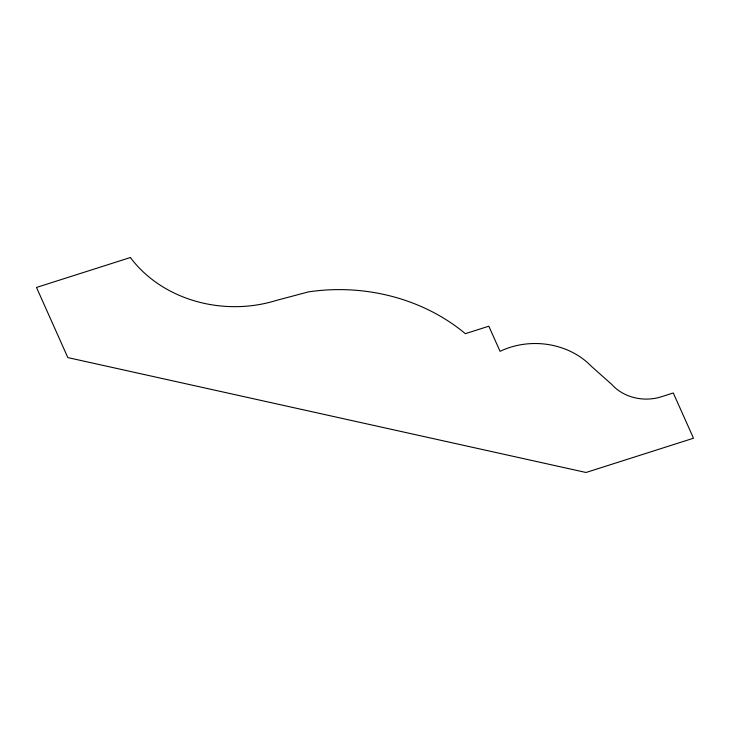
<?xml version="1.0" encoding="UTF-8"?>
<svg xmlns="http://www.w3.org/2000/svg" width="730" height="730" viewBox="0 0 730 730"><rect width="100%" height="100%" fill="white"/><g stroke="black" fill="none" stroke-linecap="round" stroke-linejoin="round"><path stroke-width="1.09" d="M130.405 257.517L36.5 287.447L67.835 357.59L586.026 472.483L693.5 438.228L673.279 392.968L661.544 396.709A43.052 36.746 1.7 0 1 611.722 384.391L591.346 366.287A72.069 61.512 1.7 0 0 500.059 351.34L488.826 326.201L465.357 333.683A178.777 152.597 1.7 0 0 308.516 291.881L276.588 300.358A122.448 104.518 1.7 0 1 130.405 257.517"/></g></svg>
